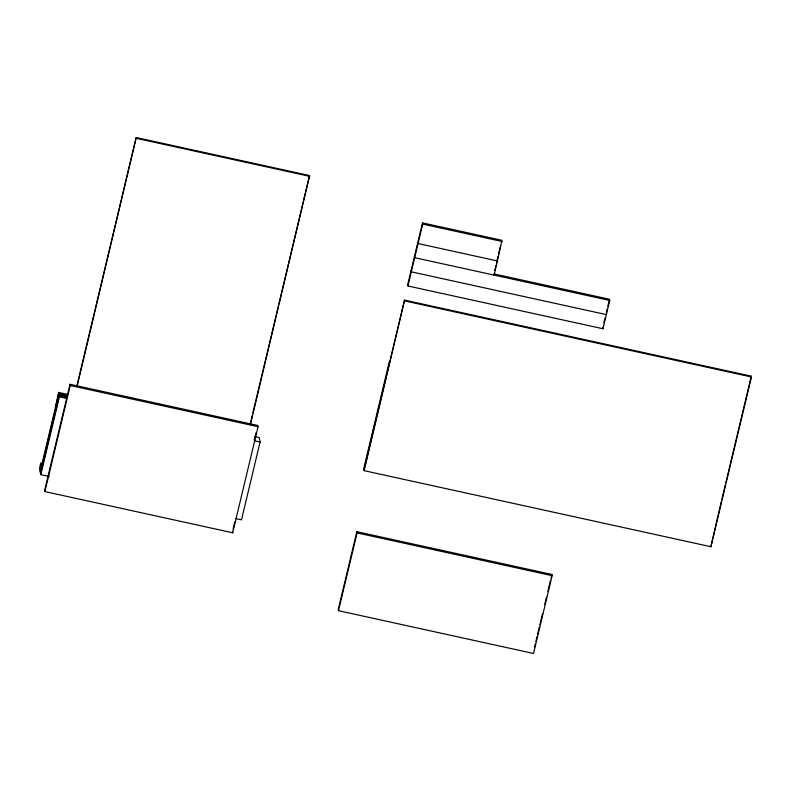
<?xml version="1.0" encoding="UTF-8"?>
<svg xmlns="http://www.w3.org/2000/svg" width="791" height="791" viewBox="0 0 791 791"><rect width="100%" height="100%" fill="white"/><g stroke="black" fill="none" stroke-linecap="round" stroke-linejoin="round"><path stroke-width="1.19" d="M68.164 394.521L58.534 392.405L55.39 407.76M40.173 471.416L58.771 393.621L67.195 395.47M40.41 472.623L58.999 394.828L67.433 396.677M40.568 473.433L59.157 395.638L67.591 397.487M49.23 476.498L40.806 474.649L59.394 396.845L58.534 392.405M70.004 384.288L44.652 490.371L44.889 491.587L232.702 532.778L258.054 426.695L257.817 425.479L70.004 384.288L70.231 385.494L44.889 491.587M76.885 385.84L136.21 137.525L309.588 175.553L250.411 424.668M77.034 386.651L136.21 137.525M250.253 423.867L252.26 415.463M252.833 413.07L278.343 306.305M278.916 303.902L309.588 175.553M233.038 529.189L234.749 522.03M254.405 439.786L256.106 432.637M254.9 436.632L259.23 437.581L260.091 442.021L241.502 519.825L236.084 518.639M422.483 222.884L407.691 284.76L407.929 285.976L602.969 328.749L609.732 300.461L609.495 299.255L493.91 273.904L494.148 275.11L501.939 240.306L422.483 222.884L422.71 224.09L407.929 285.976M363.989 469.864L404.547 300.115L751.292 376.17L751.45 376.981L710.891 546.719L364.147 470.665L363.751 468.648L389.103 362.565L389.34 363.771M364.147 470.665L404.547 300.115M356.84 531.69L338.251 609.485L338.489 610.692L533.529 653.475L552.118 575.68L551.881 574.464L356.84 531.69L357.077 532.897L338.489 610.692M494.761 270.364L495.888 265.647M496.451 263.294L498.112 256.324M498.656 254.04L500.574 246.031M603.859 322.827L604.986 318.111M606.4 312.218L607.241 308.678M607.804 306.325L609.218 300.432M534.439 647.473L535.299 643.884M535.873 641.491L537.01 636.706M537.583 634.313L539.304 627.125M539.867 624.732L542.448 613.964M544.732 604.383L546.452 597.205M547.876 591.223L550.457 580.446M551.03 578.053L551.881 574.464M721.303 501.682L710.891 546.719M721.876 499.289L725.298 484.942M725.871 482.559L751.292 376.17M136.368 138.336L309.746 176.353M422.71 224.09L502.176 241.522M609.732 300.461L414.692 257.688L414.454 256.472M606.351 314.61L411.31 271.827L411.073 270.621M404.705 300.926L751.45 376.981M70.231 385.494L258.054 426.695M59.394 396.845L66.622 398.437M260.091 442.021L254.672 440.834L254.247 438.619M357.077 532.897L552.118 575.68M602.732 327.543L602.969 328.749M497.292 259.755L497.529 260.971L418.063 243.539L417.836 242.333M232.475 531.572L232.702 532.778M41.448 466.107L40.816 462.883L39.55 468.183L40.806 474.649"/></g></svg>
